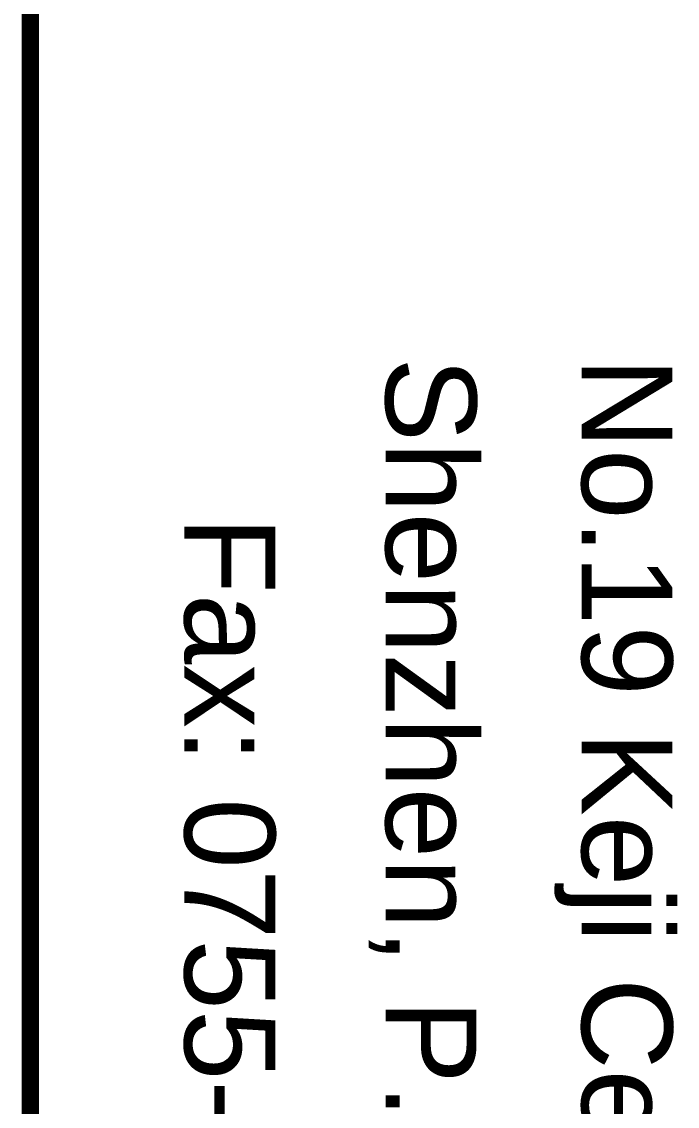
# Model space of a CAD drawing. Extents: x 447078 to 1776277, y 243534 to 519428.
# Drawn here: x 1374044 to 1376045, y 345994 to 349303 of the extents above; entities that cross this region are included whole.
import ezdxf

# ---------------------------------------------------------------- set-up
doc = ezdxf.new("R2010")
doc.units = 0
doc.header["$LTSCALE"] = 1000
doc.header["$MEASUREMENT"] = 0
for name, color, linetype in [('G-0-XREF', 2, 'Continuous'), ('图框CCDI_B0GA0+0.00$0$G-ANNO-TEXT', 33, 'Continuous'), ('图框CCDI_B0GA0+0.00$0$G-BORD', 3, 'Continuous')]:
    doc.layers.add(name, color=color, linetype=linetype)
doc.styles.add('图框CCDI_B0GA0+0.00$0$STANDARD', font='txt')

# ---------------------------------------------------------------- blocks, each defined once
blk = doc.blocks.new('图框CCDI_B0GA0+0.00$0$block31')
at = {"layer": '图框CCDI_B0GA0+0.00$0$G-ANNO-TEXT', "attachment_point": 7, "style": '图框CCDI_B0GA0+0.00$0$STANDARD'}
for s, insert, char_height in [('{\\f@Arial Unicode MS|b0|i0|c134|p34;No.19 Keji Central 2nd Avenue\\fArial Unicode MS|b0|i0|c134|p34;,}', (40.495, 10.661), 1.847146), ('{\\fArial Unicode MS|b0|i0|c134|p34;Shenzhen, P.R.China, 518057}', (40.495, 6.886), 1.84715), ('\\pl3.232;{\\fArial Unicode MS|b0|i0|c0|p34;Fax: 0755-3\\fArial Unicode MS|b0|i0|c134|p34;2966888}', (40.495, 3.111), 1.84715)]:
    blk.add_mtext(s, dxfattribs=dict(at, insert=insert, char_height=char_height))
blk = doc.blocks.new('图框CCDI_B0GA0+0.00')
at = {"layer": '图框CCDI_B0GA0+0.00$0$G-BORD', "const_width": 35}
blk.add_lwpolyline([(109900, 18200), (117900, 18200)], dxfattribs=at)
at = {"layer": '图框CCDI_B0GA0+0.00$0$G-BORD', "xscale": 100, "yscale": 100, "zscale": 100}
blk.add_blockref('图框CCDI_B0GA0+0.00$0$block31', (109900, 18200), dxfattribs=at)

msp = doc.modelspace()

# ---------------------------------------------------------------- block references
at = {"layer": 'G-0-XREF', "xscale": 1.5, "yscale": 1.5, "zscale": 1.5, "rotation": 270}
msp.add_blockref('图框CCDI_B0GA0+0.00', (1346770.2, 519203.4), dxfattribs=at)

doc.saveas('drawing.dxf')
